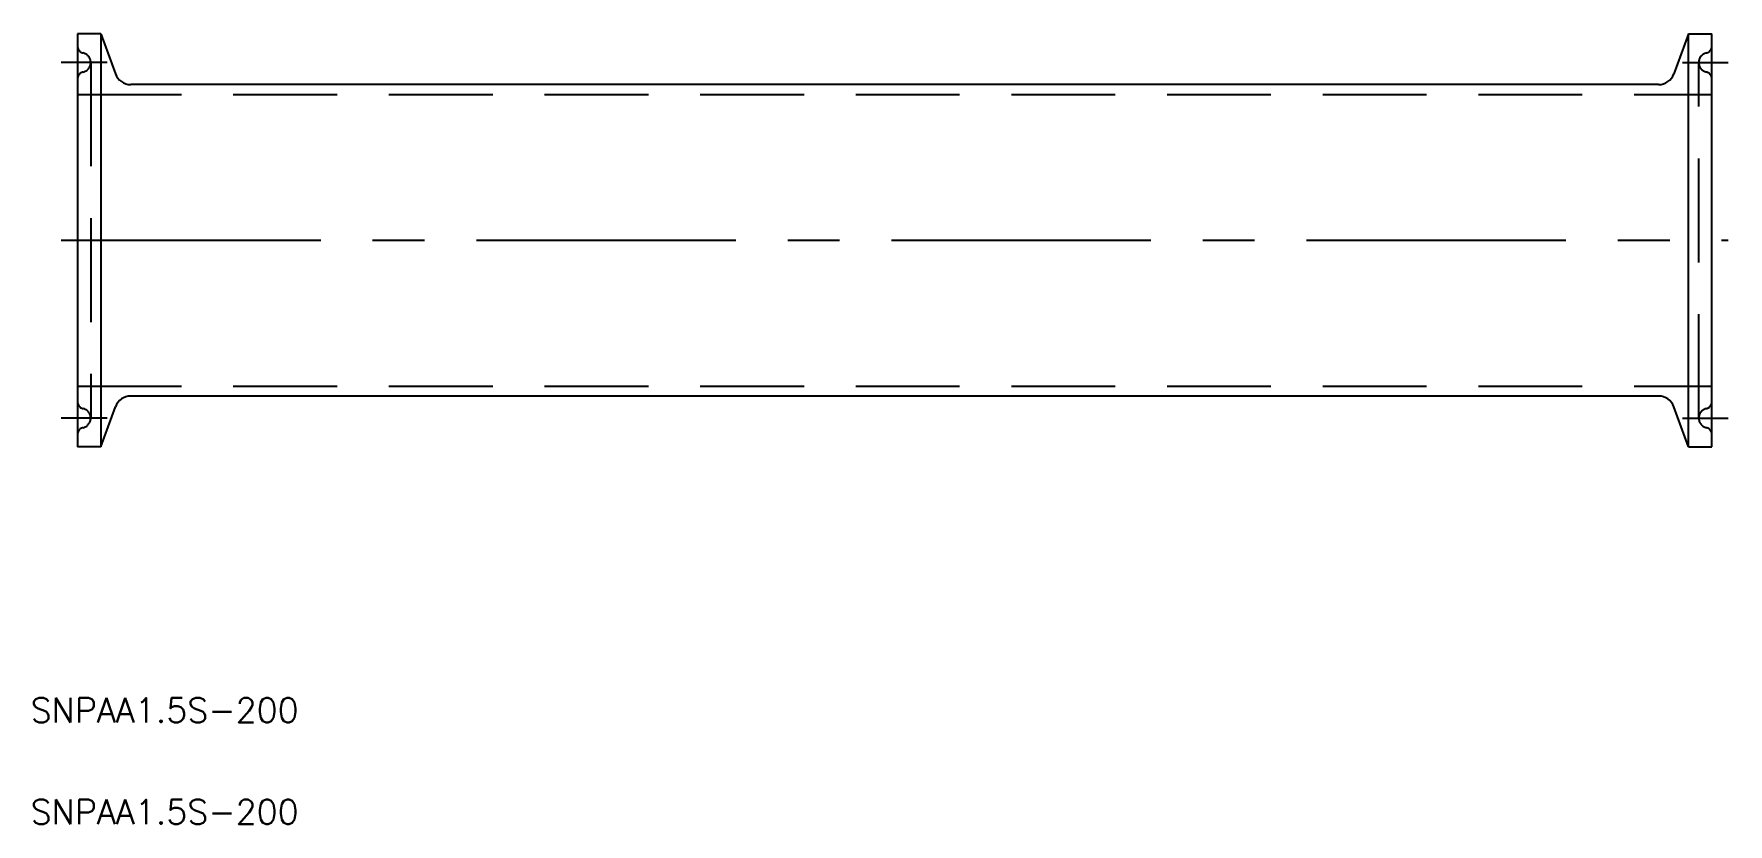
# Model space of a CAD drawing. Extents: x -5 to 202, y -71 to 25.
import ezdxf

# ---------------------------------------------------------------- set-up
doc = ezdxf.new("R2010")
doc.units = 0
doc.linetypes.add('CENTER', pattern=[50.8, 31.75, -6.35, 6.35, -6.35])
doc.linetypes.add('DASHED', pattern=[19.05, 12.7, -6.35])
doc.layers.get('0').update_dxf_attribs({"linetype": 'CONTINUOUS'})
doc.layers.add('CENTER', color=1, linetype='CENTER')
doc.styles.get("Standard").update_dxf_attribs({"font": 'txt.shx', "height": 3, "bigfont": 'bigfont.shx'})

msp = doc.modelspace()

# ---------------------------------------------------------------- linework, layer by layer
at = {"color": 7, "linetype": 'CONTINUOUS'}
for p, q in [((0, 25.25), (0, -25.25)), ((2.85, 25.25), (0, 25.25)), ((2.85, 25.25), (2.85, -25.25)), ((2.85, 25.25), (4.63, 20.37)), ((197.15, 25.25), (195.37, 20.37)), ((197.15, -25.25), (197.15, 25.25)), ((197.15, 25.25), (200, 25.25)), ((200, -25.25), (200, 25.25)), ((193.49, 19.05), (6.51, 19.05)), ((2.85, -25.25), (4.63, -20.37)), ((193.49, -19.05), (6.51, -19.05)), ((197.15, -25.25), (195.37, -20.37)), ((2.85, -25.25), (0, -25.25)), ((197.15, -25.25), (200, -25.25))]:
    msp.add_line(p, q, dxfattribs=at)
at = {"color": 3, "linetype": 'DASHED'}
for p, q in [((1.6, 21.75), (1.6, -21.75)), ((198.4, -21.75), (198.4, 21.75)), ((0, 17.85), (200, 17.85)), ((0, -17.85), (200, -17.85))]:
    msp.add_line(p, q, dxfattribs=at)
for centre, radius, start, end in [((0.8, 23.71), 0.8, 180, 258.463), ((0.4, 21.75), 1.2, 281.537, 78.463), ((199.6, 21.75), 1.2, 101.537, 258.463), ((199.2, 23.71), 0.8, 281.537, 0), ((0.8, 19.79), 0.8, 101.537, 180), ((199.2, 19.79), 0.8, 0, 78.463), ((0.8, -19.79), 0.8, 180, 258.463), ((0.4, -21.75), 1.2, 281.537, 78.463), ((199.6, -21.75), 1.2, 101.537, 258.463), ((199.2, -19.79), 0.8, 281.537, 0), ((0.8, -23.71), 0.8, 101.537, 180), ((199.2, -23.71), 0.8, 0, 78.463)]:
    msp.add_arc(centre, radius, start, end, dxfattribs=at)
at = {"color": 7, "linetype": 'CONTINUOUS'}
for centre, start, end in [((6.51, 21.05), 200, 270), ((193.49, 21.05), 270, 340), ((6.51, -21.05), 90, 160), ((193.49, -21.05), 20, 90)]:
    msp.add_arc(centre, 2, start, end, dxfattribs=at)
at = {"layer": 'CENTER', "color": 1, "linetype": 'CENTER'}
for p, q in [((3.6, 21.75), (-2, 21.75)), ((196.4, 21.75), (202, 21.75)), ((-2, 0), (202, 0)), ((3.6, -21.75), (-2, -21.75)), ((196.4, -21.75), (202, -21.75))]:
    msp.add_line(p, q, dxfattribs=at)

# ---------------------------------------------------------------- texts
at = {"color": 7, "linetype": 'CONTINUOUS'}
for p in [(-5.74, -58.97), (-5.74, -71.41)]:
    msp.add_text('SNPAA1.5S-200', height=3, dxfattribs=at).set_placement(p)

doc.saveas('drawing.dxf')
